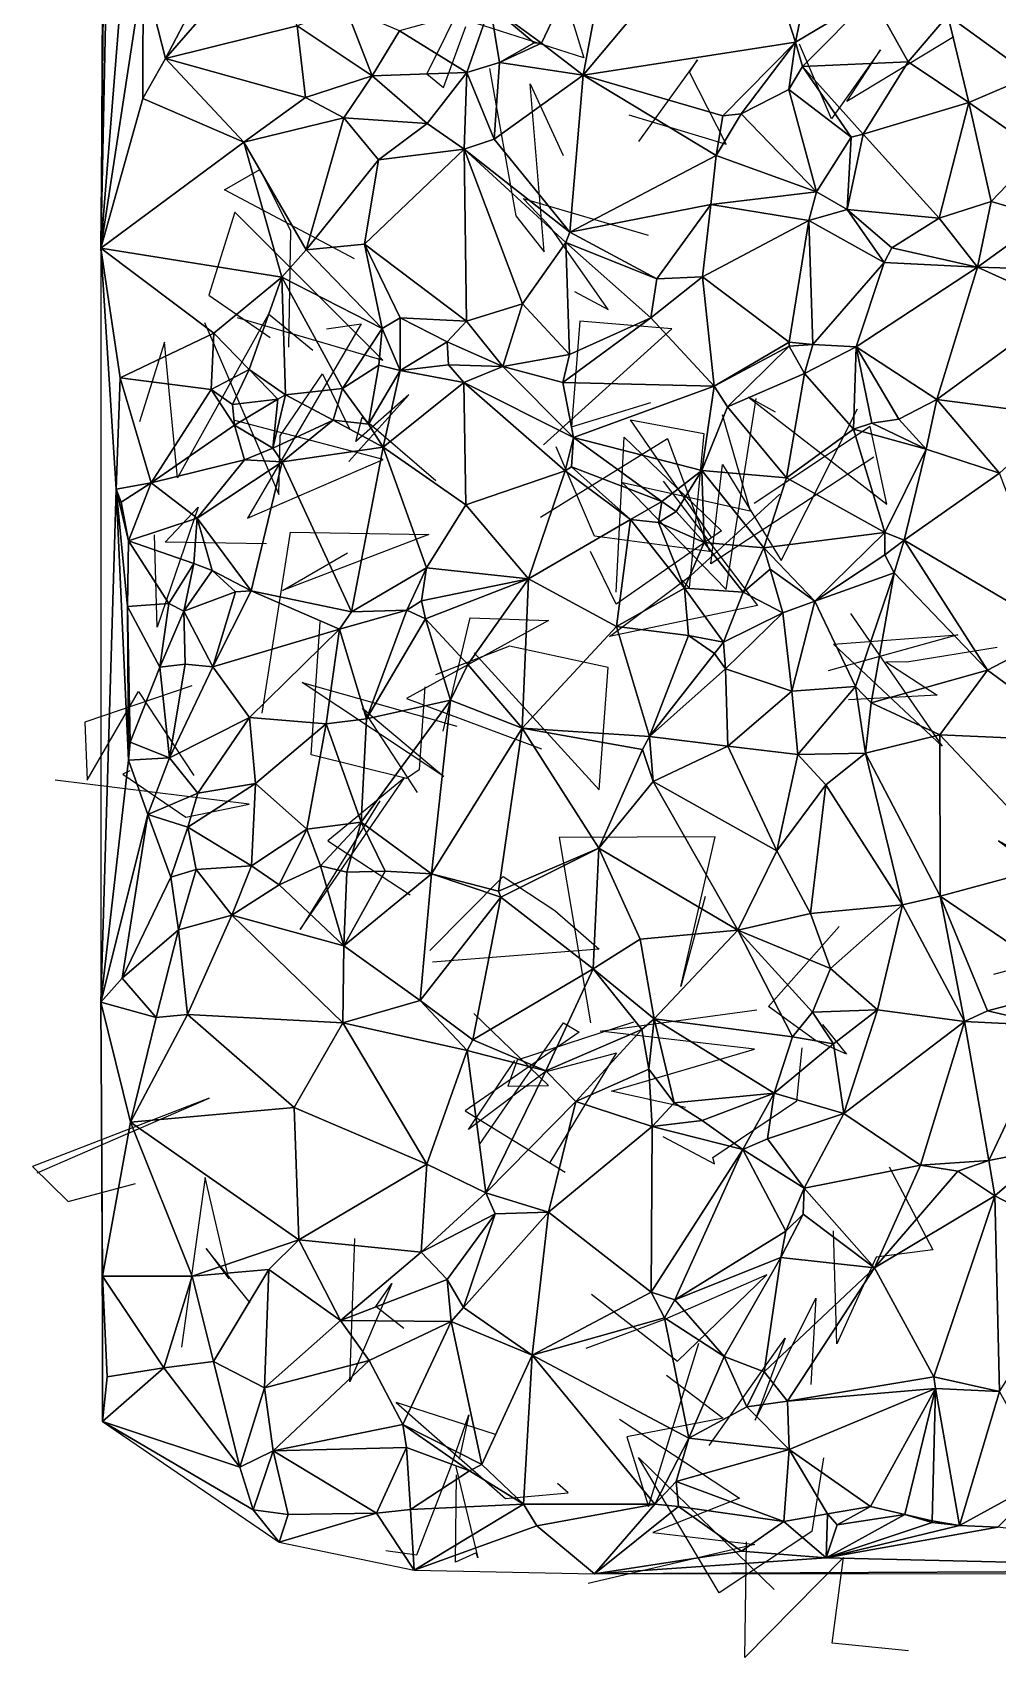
# Model space of a CAD drawing. Header units: metres. Extents: x -15.7 to 15.7, y -15.8 to 15.9.
# Drawn here: x -15.65 to -6.33, y -15.79 to -0.1 of the extents above; entities that cross this region are included whole.
import ezdxf

# ---------------------------------------------------------------- set-up
doc = ezdxf.new("R2010")
doc.units = ezdxf.units.M
doc.layers.add('CRACKS', color=1, linetype='Continuous')
doc.layers.add('STREET_MESH', color=7, linetype='Continuous')

msp = doc.modelspace()

# ---------------------------------------------------------------- linework, layer by layer
at = {"layer": 'CRACKS'}
for points in [[(-11.813, 0.918, 0.1), (-11.296, 0.605, 0.1), (-11.846, -0.5, 0.1), (-11.682, -0.633, 0.1), (-11.468, -0.044, 0.1)], [(-10.45, 0.051, 0.1), (-10.328, -0.345, 0.1), (-11.455, 0.014, 0.1), (-10.822, 0.497, 0.1), (-11.035, 0.584, 0.1)], [(-6.754, -0.142, 0.1), (-7.788, -0.767, 0.1), (-7.464, -0.269, 0.1), (-7.938, -0.934, 0.1), (-8.245, -0.213, 0.1)], [(-11.238, -0.448, 0.1), (-10.984, -1.872, 0.1), (-10.711, -2.22, 0.1), (-10.848, -0.596, 0.1), (-10.529, -1.29, 0.1)], [(-9.893, -0.898, 0.1), (-8.955, -1.181, 0.1), (-9.309, -0.486, 0.1), (-9.231, -0.364, 0.1), (-9.801, -1.154, 0.1)], [(-12.542, -2.286, 0.1), (-13.799, -1.62, 0.1), (-13.456, -1.425, 0.1), (-13.162, -2.013, 0.1), (-13.18, -3.14, 0.1)], [(-10.42, -2.603, 0.1), (-10.093, -2.777, 0.1), (-10.651, -1.981, 0.1), (-10.914, -1.704, 0.1), (-9.708, -2.058, 0.1)], [(-13.677, -2.854, 0.1), (-12.268, -3.265, 0.1), (-13.697, -1.837, 0.1), (-13.951, -2.637, 0.1), (-13.357, -3.046, 0.1)], [(-12.944, -3.171, 0.1), (-13.372, -2.822, 0.1), (-14.252, -4.403, 0.1), (-14.379, -3.091, 0.1), (-14.619, -3.862, 0.1)], [(-13.993, -2.902, 0.1), (-13.273, -4.564, 0.1), (-13.26, -3.998, 0.1), (-12.853, -3.397, 0.1), (-12.587, -3.936, 0.1)], [(-12.812, -2.962, 0.1), (-12.48, -2.916, 0.1), (-13.577, -4.792, 0.1), (-12.266, -4.224, 0.1), (-13.697, -3.849, 0.1)], [(-10.718, -4.084, 0.1), (-9.478, -2.963, 0.1), (-10.366, -2.889, 0.1), (-10.447, -3.908, 0.1), (-9.682, -3.675, 0.1)], [(-12.599, -4.243, 0.1), (-12.019, -3.601, 0.1), (-12.529, -4.052, 0.1), (-12.468, -3.817, 0.1), (-11.757, -4.429, 0.1)], [(-8.992, -3.791, 0.1), (-8.722, -4.723, 0.1), (-9.956, -4.449, 0.1), (-8.953, -5.479, 0.1), (-8.665, -3.637, 0.1)], [(-7.528, -4.204, 0.1), (-9.103, -5.233, 0.1), (-8.989, -4.272, 0.1), (-8.422, -5.201, 0.1), (-7.686, -3.736, 0.1)], [(-8.476, -3.769, 0.1), (-8.738, -3.622, 0.1), (-7.403, -4.657, 0.1), (-7.562, -3.907, 0.1), (-8.684, -4.651, 0.1)], [(-9.092, -4.981, 0.1), (-9.878, -3.841, 0.1), (-9.168, -3.975, 0.1), (-9.312, -5.463, 0.1), (-9.38, -5.391, 0.1)], [(-10.748, -4.783, 0.1), (-9.519, -4.023, 0.1), (-9.116, -5.115, 0.1), (-10.225, -4.966, 0.1), (-10.597, -4.103, 0.1)], [(-10.015, -5.507, 0.1), (-9.94, -4.009, 0.1), (-8.998, -4.914, 0.1), (-10.015, -5.621, 0.1), (-10.265, -5.115, 0.1)], [(-9.563, -4.433, 0.1), (-8.652, -5.636, 0.1), (-10.079, -5.934, 0.1), (-9.295, -5.345, 0.1), (-8.436, -4.559, 0.1)], [(-13.393, -5.04, 0.1), (-14.371, -5.022, 0.1), (-14.054, -4.685, 0.1), (-14.448, -5.844, 0.1), (-14.475, -4.953, 0.1)], [(-13.436, -6.674, 0.1), (-13.161, -4.926, 0.1), (-11.824, -4.949, 0.1), (-13.239, -5.489, 0.1), (-12.612, -5.126, 0.1)], [(-11.865, -6.421, 0.1), (-11.919, -7.221, 0.1), (-12.041, -7.305, 0.1), (-12.961, -7.078, 0.1), (-12.874, -5.792, 0.1)], [(-11.686, -6.847, 0.1), (-11.427, -5.754, 0.1), (-10.67, -5.78, 0.1), (-12.042, -6.532, 0.1), (-10.737, -7.02, 0.1)], [(-7.752, -5.713, 0.1), (-6.869, -6.994, 0.1), (-7.918, -6.008, 0.1), (-6.717, -5.919, 0.1), (-7.969, -6.266, 0.1)], [(-11.386, -6.093, 0.1), (-10.179, -7.414, 0.1), (-10.094, -6.235, 0.1), (-11.045, -6.029, 0.1), (-11.76, -6.305, 0.1)], [(-6.336, -6.04, 0.1), (-7.208, -6.182, 0.1), (-7.412, -6.18, 0.1), (-6.917, -6.501, 0.1), (-7.772, -6.547, 0.1)], [(-14.114, -6.412, 0.1), (-15.148, -6.762, 0.1), (-15.126, -7.32, 0.1), (-14.63, -6.465, 0.1), (-14.093, -7.278, 0.1)], [(-11.933, -7.441, 0.1), (-12.465, -6.625, 0.1), (-11.681, -7.287, 0.1), (-13.049, -6.377, 0.1), (-11.556, -6.8, 0.1)], [(-14.711, -7.231, 0.1), (-14.781, -7.264, 0.1), (-14.173, -7.679, 0.1), (-13.56, -7.552, 0.1), (-15.433, -7.322, 0.1)], [(-12.297, -7.52, 0.1), (-13.067, -8.765, 0.1), (-12.059, -7.298, 0.1), (-12.799, -7.908, 0.1), (-12.006, -8.43, 0.1)], [(-9.157, -8.445, 0.1), (-9.393, -9.313, 0.1), (-9.06, -7.868, 0.1), (-10.565, -7.876, 0.1), (-10.264, -9.665, 0.1)], [(-5.859, -8.166, 0.1), (-6.324, -7.908, 0.1), (-5.937, -8.195, 0.1), (-6.037, -9.109, 0.1), (-6.371, -9.197, 0.1)], [(-11.814, -8.968, 0.1), (-11.108, -8.251, 0.1), (-10.608, -8.58, 0.1), (-10.181, -8.955, 0.1), (-11.791, -9.078, 0.1)], [(-8.022, -9.682, 0.1), (-7.793, -9.966, 0.1), (-8.092, -9.836, 0.1), (-8.544, -9.508, 0.1), (-7.863, -8.735, 0.1)], [(-9.346, -10.482, 0.1), (-10.06, -10.324, 0.1), (-8.679, -9.92, 0.1), (-10.169, -9.745, 0.1), (-8.659, -9.541, 0.1)], [(-11.336, -10.84, 0.1), (-10.526, -9.664, 0.1), (-10.372, -9.754, 0.1), (-11.473, -10.515, 0.1), (-10.51, -11.108, 0.1)], [(-9.848, -9.66, 0.1), (-10.972, -10.024, 0.1), (-11.062, -10.276, 0.1), (-10.669, -10.269, 0.1), (-11.391, -9.576, 0.1)], [(-10.652, -11.014, 0.1), (-10.014, -9.957, 0.1), (-10.705, -10.142, 0.1), (-11.441, -10.696, 0.1), (-10.994, -10.03, 0.1)], [(-9.566, -10.762, 0.1), (-9.066, -11.026, 0.1), (-9.082, -10.964, 0.1), (-8.271, -10.418, 0.1), (-8.22, -9.907, 0.1)], [(-15.606, -11.113, 0.1), (-13.947, -10.391, 0.1), (-15.652, -11.053, 0.1), (-15.307, -11.391, 0.1), (-14.658, -11.218, 0.1)], [(-7.379, -11.056, 0.1), (-6.957, -11.857, 0.1), (-7.505, -11.928, 0.1), (-7.886, -12.765, 0.1), (-7.918, -11.675, 0.1)], [(-13.551, -12.368, 0.1), (-13.976, -11.843, 0.1), (-13.755, -12.137, 0.1), (-13.986, -11.158, 0.1), (-14.215, -12.796, 0.1)], [(-12.066, -12.617, 0.1), (-12.338, -12.404, 0.1), (-12.184, -12.182, 0.1), (-12.587, -13.131, 0.1), (-12.541, -11.747, 0.1)], [(-10.255, -12.286, 0.1), (-9.424, -12.932, 0.1), (-8.562, -12.1, 0.1), (-9.55, -12.531, 0.1), (-10.308, -12.809, 0.1)], [(-9.119, -13.746, 0.1), (-8.385, -12.709, 0.1), (-8.675, -13.502, 0.1), (-8.087, -12.325, 0.1), (-8.137, -13.156, 0.1)], [(-9.53, -13.068, 0.1), (-8.984, -13.484, 0.1), (-9.913, -13.662, 0.1), (-9.704, -14.335, 0.1), (-9.218, -12.757, 0.1)], [(-11.18, -13.64, 0.1), (-12.14, -13.331, 0.1), (-11.084, -14.259, 0.1), (-10.479, -14.205, 0.1), (-10.581, -14.112, 0.1)], [(-12.239, -14.759, 0.1), (-11.94, -14.802, 0.1), (-11.613, -13.951, 0.1), (-11.438, -13.449, 0.1), (-11.533, -13.877, 0.1)], [(-9.984, -13.493, 0.1), (-8.824, -14.256, 0.1), (-9.663, -14.587, 0.1), (-8.676, -14.702, 0.1), (-10.285, -15.078, 0.1)], [(-11.564, -13.952, 0.1), (-11.353, -14.831, 0.1), (-11.369, -14.782, 0.1), (-11.567, -14.873, 0.1), (-11.557, -14.03, 0.1)], [(-8.014, -13.865, 0.1), (-8.127, -14.577, 0.1), (-9.023, -15.17, 0.1), (-9.8, -13.862, 0.1), (-8.489, -15.137, 0.1)], [(-7.193, -15.73, 0.1), (-7.929, -15.655, 0.1), (-7.82, -14.827, 0.1), (-8.772, -15.794, 0.1), (-8.758, -14.676, 0.1)]]:
    msp.add_polyline3d(points, dxfattribs=at)
at = {"layer": 'STREET_MESH'}
for points in [[(-14.89, 8.328), (-14.911, 12.526), (-14.992, -2.184)], [(-14.816, 6.365), (-14.89, 8.328), (-14.992, -2.184)], [(-14.608, 2.605), (-14.816, 6.365), (-14.992, -2.184)], [(-14.583, 0.494), (-14.608, 2.605), (-14.992, -2.184)], [(-11.233, 0.155), (-10.738, -0.206), (-9.977, 1.391)], [(-9.977, 1.391), (-10.738, -0.206), (-10.336, -0.514)], [(-8.781, 1.34), (-9.977, 1.391), (-10.336, -0.514)], [(-8.284, -0.194), (-8.781, 1.34), (-10.336, -0.514)], [(-8.284, -0.194), (-8.046, 0.981), (-8.781, 1.34)], [(-8.284, -0.194), (-7.546, 0.245), (-8.046, 0.981)], [(-14.369, -0.353), (-13.75, 0.829), (-14.583, 0.494)], [(-13.451, 0.704), (-13.75, 0.829), (-14.369, -0.353)], [(-13.097, -0.038), (-13.451, 0.704), (-14.369, -0.353)], [(-14.587, -0.738), (-14.583, 0.494), (-14.992, -2.184)], [(-14.587, -0.738), (-14.369, -0.353), (-14.583, 0.494)], [(-6.813, 0.062), (-6.01, -0.52), (-5.829, 0.399)], [(-7.546, 0.245), (-8.284, -0.194), (-8.218, -0.429)], [(-7.195, -0.386), (-7.546, 0.245), (-8.218, -0.429)], [(-7.195, -0.386), (-6.813, 0.062), (-7.546, 0.245)], [(-12.627, 0.132), (-13.097, -0.038), (-12.372, -0.521)], [(-12.109, -0.085), (-12.627, 0.132), (-12.372, -0.521)], [(-11.233, 0.155), (-12.109, -0.085), (-11.459, -0.488)], [(-11.233, 0.155), (-11.459, -0.488), (-11.143, -0.391)], [(-11.233, 0.155), (-10.808, -0.203), (-10.738, -0.206)], [(-10.808, -0.203), (-11.233, 0.155), (-11.143, -0.391)], [(-6.813, 0.062), (-7.195, -0.386), (-6.611, -0.778)], [(-6.01, -0.52), (-6.813, 0.062), (-6.611, -0.778)], [(-13.097, -0.038), (-14.369, -0.353), (-13.017, -0.73)], [(-12.372, -0.521), (-13.097, -0.038), (-13.017, -0.73)], [(-11.459, -0.488), (-12.109, -0.085), (-12.372, -0.521)], [(-10.738, -0.206), (-10.808, -0.203), (-11.143, -0.391)], [(-10.336, -0.514), (-10.738, -0.206), (-11.143, -0.391)], [(-8.985, -0.906), (-8.284, -0.194), (-10.336, -0.514)], [(-8.809, -0.888), (-8.284, -0.194), (-8.985, -0.906)], [(-8.349, -0.653), (-8.284, -0.194), (-8.809, -0.888)], [(-8.284, -0.194), (-8.349, -0.653), (-8.218, -0.429)], [(-13.612, -1.162), (-14.369, -0.353), (-14.587, -0.738)], [(-14.369, -0.353), (-13.612, -1.162), (-13.017, -0.73)], [(-11.459, -0.488), (-11.194, -1.133), (-11.143, -0.391)], [(-11.194, -1.133), (-10.336, -0.514), (-11.143, -0.391)], [(-8.349, -0.653), (-7.746, -1.112), (-8.218, -0.429)], [(-7.63, -1.082), (-7.195, -0.386), (-8.218, -0.429)], [(-7.746, -1.112), (-7.63, -1.082), (-8.218, -0.429)], [(-7.195, -0.386), (-7.63, -1.082), (-6.611, -0.778)], [(-12.647, -0.925), (-12.372, -0.521), (-13.017, -0.73)], [(-12.647, -0.925), (-11.842, -0.98), (-12.372, -0.521)], [(-11.842, -0.98), (-11.459, -0.488), (-12.372, -0.521)], [(-11.485, -1.228), (-11.459, -0.488), (-11.842, -0.98)], [(-11.485, -1.228), (-11.194, -1.133), (-11.459, -0.488)], [(-10.336, -0.514), (-11.194, -1.133), (-10.462, -2.031)], [(-10.336, -0.514), (-10.462, -2.031), (-9.051, -1.29)], [(-8.985, -0.906), (-10.336, -0.514), (-9.051, -1.29)], [(-5.931, -1.25), (-6.01, -0.52), (-6.611, -0.778)], [(-13.612, -1.162), (-14.587, -0.738), (-14.992, -2.184)], [(-13.612, -1.162), (-12.647, -0.925), (-13.017, -0.73)], [(-8.349, -0.653), (-8.809, -0.888), (-8.08, -1.64)], [(-7.746, -1.112), (-8.349, -0.653), (-8.08, -1.64)], [(-7.63, -1.082), (-6.896, -1.896), (-6.611, -0.778)], [(-6.896, -1.896), (-6.394, -1.732), (-6.611, -0.778)], [(-6.394, -1.732), (-5.931, -1.25), (-6.611, -0.778)], [(-13.011, -2.201), (-12.647, -0.925), (-13.612, -1.162)], [(-12.647, -0.925), (-13.011, -2.201), (-12.311, -1.33)], [(-12.647, -0.925), (-12.311, -1.33), (-11.842, -0.98)], [(-8.809, -0.888), (-8.985, -0.906), (-9.051, -1.29)], [(-8.08, -1.64), (-8.809, -0.888), (-9.051, -1.29)], [(-12.311, -1.33), (-11.485, -1.228), (-11.842, -0.98)], [(-6.896, -1.896), (-7.63, -1.082), (-7.785, -1.812)], [(-7.63, -1.082), (-7.746, -1.112), (-7.785, -1.812)], [(-13.246, -2.464), (-13.612, -1.162), (-14.992, -2.184)], [(-13.011, -2.201), (-13.612, -1.162), (-13.246, -2.464)], [(-11.485, -1.228), (-12.445, -2.145), (-11.461, -2.888)], [(-12.311, -1.33), (-12.445, -2.145), (-11.485, -1.228)], [(-11.194, -1.133), (-11.485, -1.228), (-10.462, -2.031)], [(-11.485, -1.228), (-10.501, -2.13), (-10.462, -2.031)], [(-10.921, -2.723), (-11.485, -1.228), (-11.461, -2.888)], [(-11.485, -1.228), (-10.921, -2.723), (-10.501, -2.13)], [(-7.746, -1.112), (-8.08, -1.64), (-7.785, -1.812)], [(-5.931, -1.25), (-6.394, -1.732), (-5.864, -1.889)], [(-12.311, -1.33), (-13.011, -2.201), (-12.445, -2.145)], [(-10.462, -2.031), (-9.103, -1.763), (-9.051, -1.29)], [(-9.103, -1.763), (-8.08, -1.64), (-9.051, -1.29)], [(-8.154, -1.917), (-8.08, -1.64), (-9.103, -1.763)], [(-8.08, -1.64), (-8.154, -1.917), (-7.785, -1.812)], [(-9.623, -2.48), (-9.103, -1.763), (-10.462, -2.031)], [(-9.182, -2.462), (-9.103, -1.763), (-9.623, -2.48)], [(-9.182, -2.462), (-8.154, -1.917), (-9.103, -1.763)], [(-8.154, -1.917), (-7.427, -2.322), (-7.785, -1.812)], [(-7.355, -2.181), (-6.896, -1.896), (-7.785, -1.812)], [(-7.427, -2.322), (-7.355, -2.181), (-7.785, -1.812)], [(-6.526, -2.367), (-6.394, -1.732), (-6.896, -1.896)], [(-6.394, -1.732), (-6.526, -2.367), (-5.864, -1.889)], [(-10.501, -2.13), (-9.623, -2.48), (-10.462, -2.031)], [(-8.344, -3.093), (-8.154, -1.917), (-9.182, -2.462)], [(-8.344, -3.093), (-8.118, -3.113), (-8.154, -1.917)], [(-8.118, -3.113), (-7.427, -2.322), (-8.154, -1.917)], [(-7.355, -2.181), (-6.526, -2.367), (-6.896, -1.896)], [(-6.526, -2.367), (-5.777, -2.39), (-5.864, -1.889)], [(-14.991, -9.465), (-14.843, -4.512), (-14.992, -2.184)], [(-13.902, -3.006), (-13.246, -2.464), (-14.992, -2.184)], [(-14.807, -3.437), (-13.902, -3.006), (-14.992, -2.184)], [(-14.843, -4.512), (-14.807, -3.437), (-14.992, -2.184)], [(-12.445, -2.145), (-13.011, -2.201), (-12.276, -2.959)], [(-12.445, -2.145), (-12.102, -2.857), (-11.461, -2.888)], [(-12.102, -2.857), (-12.445, -2.145), (-12.276, -2.959)], [(-10.921, -2.723), (-10.468, -3.211), (-10.501, -2.13)], [(-9.623, -2.48), (-10.501, -2.13), (-9.68, -2.856)], [(-10.501, -2.13), (-10.468, -3.211), (-9.68, -2.856)], [(-7.355, -2.181), (-7.427, -2.322), (-6.526, -2.367)], [(-13.011, -2.201), (-13.246, -2.464), (-12.276, -2.959)], [(-8.118, -3.113), (-7.698, -3.137), (-7.427, -2.322)], [(-7.427, -2.322), (-7.698, -3.137), (-6.526, -2.367)], [(-13.56, -3.357), (-13.246, -2.464), (-13.902, -3.006)], [(-13.56, -3.357), (-13.209, -3.602), (-13.246, -2.464)], [(-13.246, -2.464), (-12.658, -3.541), (-12.276, -2.959)], [(-13.209, -3.602), (-12.658, -3.541), (-13.246, -2.464)], [(-9.182, -2.462), (-9.623, -2.48), (-9.68, -2.856)], [(-9.069, -3.517), (-9.182, -2.462), (-9.68, -2.856)], [(-9.069, -3.517), (-8.344, -3.093), (-9.182, -2.462)], [(-7.698, -3.137), (-6.921, -3.647), (-6.526, -2.367)], [(-6.921, -3.647), (-5.69, -2.749), (-6.526, -2.367)], [(-5.69, -2.749), (-5.777, -2.39), (-6.526, -2.367)], [(-11.109, -3.328), (-10.921, -2.723), (-11.461, -2.888)], [(-10.921, -2.723), (-11.109, -3.328), (-10.468, -3.211)], [(-5.69, -2.749), (-6.921, -3.647), (-5.707, -3.804)], [(-12.658, -3.541), (-12.307, -3.313), (-12.276, -2.959)], [(-12.307, -3.313), (-12.102, -3.367), (-12.276, -2.959)], [(-12.102, -3.367), (-12.102, -2.857), (-12.276, -2.959)], [(-12.102, -2.857), (-11.647, -3.088), (-11.461, -2.888)], [(-11.647, -3.088), (-12.102, -2.857), (-12.102, -3.367)], [(-11.647, -3.088), (-11.109, -3.328), (-11.461, -2.888)], [(-10.468, -3.211), (-10.532, -3.482), (-9.68, -2.856)], [(-10.532, -3.482), (-9.069, -3.517), (-9.68, -2.856)], [(-14.807, -3.437), (-13.926, -3.548), (-13.902, -3.006)], [(-13.926, -3.548), (-13.56, -3.357), (-13.902, -3.006)], [(-11.635, -3.311), (-11.647, -3.088), (-12.102, -3.367)], [(-11.635, -3.311), (-11.109, -3.328), (-11.647, -3.088)], [(-8.344, -3.093), (-9.069, -3.517), (-8.345, -3.131)], [(-9.069, -3.517), (-8.942, -3.716), (-8.345, -3.131)], [(-8.942, -3.716), (-8.198, -3.396), (-8.345, -3.131)], [(-8.118, -3.113), (-8.344, -3.093), (-8.345, -3.131)], [(-8.198, -3.396), (-8.118, -3.113), (-8.345, -3.131)], [(-7.698, -3.137), (-8.118, -3.113), (-8.198, -3.396)], [(-7.723, -3.932), (-7.698, -3.137), (-8.198, -3.396)], [(-7.547, -3.874), (-7.698, -3.137), (-7.723, -3.932)], [(-6.921, -3.647), (-7.698, -3.137), (-7.285, -3.835)], [(-7.698, -3.137), (-7.547, -3.874), (-7.285, -3.835)], [(-10.468, -3.211), (-11.109, -3.328), (-10.532, -3.482)], [(-14.508, -4.449), (-14.807, -3.437), (-14.843, -4.512)], [(-14.508, -4.449), (-13.926, -3.548), (-14.807, -3.437)], [(-13.926, -3.548), (-13.72, -3.694), (-13.56, -3.357)], [(-13.72, -3.694), (-13.283, -3.643), (-13.56, -3.357)], [(-13.56, -3.357), (-13.283, -3.643), (-13.209, -3.602)], [(-12.307, -3.313), (-12.658, -3.541), (-12.409, -3.883)], [(-12.307, -3.313), (-12.409, -3.883), (-12.102, -3.367)], [(-12.102, -3.367), (-12.409, -3.883), (-12.266, -4.106)], [(-11.488, -3.48), (-12.102, -3.367), (-12.266, -4.106)], [(-11.488, -3.48), (-11.635, -3.311), (-12.102, -3.367)], [(-11.109, -3.328), (-11.635, -3.311), (-11.488, -3.48)], [(-10.428, -4.014), (-11.109, -3.328), (-11.488, -3.48)], [(-11.109, -3.328), (-10.428, -4.014), (-10.532, -3.482)], [(-8.198, -3.396), (-8.942, -3.716), (-8.371, -4.403)], [(-7.723, -3.932), (-8.198, -3.396), (-8.371, -4.403)], [(-13.926, -3.548), (-14.508, -4.449), (-13.703, -3.894)], [(-13.72, -3.694), (-13.926, -3.548), (-13.703, -3.894)], [(-13.209, -3.602), (-13.283, -3.643), (-13.33, -4.115)], [(-12.749, -3.845), (-13.209, -3.602), (-13.33, -4.115)], [(-12.749, -3.845), (-12.658, -3.541), (-13.209, -3.602)], [(-12.658, -3.541), (-12.749, -3.845), (-12.409, -3.883)], [(-11.469, -4.664), (-11.488, -3.48), (-12.266, -4.106)], [(-11.488, -3.48), (-11.469, -4.664), (-10.507, -4.335)], [(-10.428, -4.014), (-11.488, -3.48), (-10.507, -4.335)], [(-10.428, -4.014), (-9.069, -3.517), (-10.532, -3.482)], [(-10.428, -4.014), (-9.189, -4.331), (-9.069, -3.517)], [(-9.069, -3.517), (-9.189, -4.331), (-8.942, -3.716)], [(-13.283, -3.643), (-13.72, -3.694), (-13.703, -3.894)], [(-13.283, -3.643), (-13.703, -3.894), (-13.33, -4.115)], [(-8.942, -3.716), (-9.189, -4.331), (-8.371, -4.403)], [(-7.021, -4.126), (-6.921, -3.647), (-7.285, -3.835)], [(-6.921, -3.647), (-7.021, -4.126), (-6.314, -4.356)], [(-5.707, -3.804), (-6.921, -3.647), (-6.314, -4.356)], [(-14.508, -4.449), (-13.605, -4.229), (-13.703, -3.894)], [(-13.703, -3.894), (-13.605, -4.229), (-13.33, -4.115)], [(-13.24, -4.248), (-12.749, -3.845), (-13.33, -4.115)], [(-12.749, -3.845), (-13.24, -4.248), (-12.266, -4.106)], [(-12.409, -3.883), (-12.749, -3.845), (-12.266, -4.106)], [(-7.547, -3.874), (-7.723, -3.932), (-7.021, -4.126)], [(-7.547, -3.874), (-7.021, -4.126), (-7.285, -3.835)], [(-10.447, -4.297), (-10.428, -4.014), (-10.507, -4.335)], [(-10.428, -4.014), (-10.447, -4.297), (-9.574, -4.629)], [(-9.189, -4.331), (-10.428, -4.014), (-9.574, -4.629)], [(-7.42, -4.93), (-7.723, -3.932), (-8.371, -4.403)], [(-7.723, -3.932), (-7.42, -4.93), (-7.021, -4.126)], [(-13.605, -4.229), (-14.508, -4.449), (-14.063, -4.793)], [(-13.24, -4.248), (-13.605, -4.229), (-14.063, -4.793)], [(-13.605, -4.229), (-13.24, -4.248), (-13.33, -4.115)], [(-13.24, -4.248), (-12.573, -5.696), (-12.266, -4.106)], [(-12.573, -5.696), (-11.848, -5.27), (-12.266, -4.106)], [(-11.848, -5.27), (-11.469, -4.664), (-12.266, -4.106)], [(-7.021, -4.126), (-7.42, -4.93), (-7.235, -5.003)], [(-7.021, -4.126), (-7.235, -5.003), (-6.314, -4.356)], [(-13.24, -4.248), (-14.063, -4.793), (-13.541, -5.494)], [(-12.573, -5.696), (-13.24, -4.248), (-13.541, -5.494)], [(-11.469, -4.664), (-10.863, -5.378), (-10.507, -4.335)], [(-10.863, -5.378), (-9.877, -4.804), (-10.507, -4.335)], [(-9.877, -4.804), (-10.447, -4.297), (-10.507, -4.335)], [(-9.574, -4.629), (-10.447, -4.297), (-9.877, -4.804)], [(-9.189, -4.331), (-9.574, -4.629), (-9.438, -4.726)], [(-9.167, -5.027), (-9.189, -4.331), (-9.438, -4.726)], [(-9.189, -4.331), (-8.589, -5.078), (-8.371, -4.403)], [(-9.167, -5.027), (-8.589, -5.078), (-9.189, -4.331)], [(-6.314, -4.356), (-7.235, -5.003), (-5.729, -5.893)], [(-14.726, -7.129), (-14.843, -4.512), (-14.991, -9.465)], [(-14.795, -4.638), (-14.508, -4.449), (-14.843, -4.512)], [(-14.726, -7.129), (-14.736, -5.646), (-14.843, -4.512)], [(-14.736, -5.646), (-14.724, -5.009), (-14.843, -4.512)], [(-14.724, -5.009), (-14.795, -4.638), (-14.843, -4.512)], [(-14.508, -4.449), (-14.795, -4.638), (-14.724, -5.009)], [(-14.508, -4.449), (-14.724, -5.009), (-14.063, -4.793)], [(-8.589, -5.078), (-7.42, -4.93), (-8.371, -4.403)], [(-11.469, -4.664), (-11.848, -5.27), (-10.863, -5.378)], [(-9.607, -4.834), (-9.574, -4.629), (-9.877, -4.804)], [(-9.574, -4.629), (-9.607, -4.834), (-9.438, -4.726)], [(-14.724, -5.009), (-14.096, -5.229), (-14.063, -4.793)], [(-14.096, -5.229), (-13.918, -5.296), (-14.063, -4.793)], [(-14.063, -4.793), (-13.918, -5.296), (-13.541, -5.494)], [(-9.877, -4.804), (-10.863, -5.378), (-10.014, -5.838)], [(-9.357, -5.466), (-9.877, -4.804), (-10.014, -5.838)], [(-9.357, -5.466), (-9.607, -4.834), (-9.877, -4.804)], [(-9.607, -4.834), (-9.167, -5.027), (-9.438, -4.726)], [(-9.167, -5.027), (-9.607, -4.834), (-9.357, -5.466)], [(-14.724, -5.009), (-14.736, -5.646), (-14.335, -5.616)], [(-14.096, -5.229), (-14.724, -5.009), (-14.335, -5.616)], [(-7.42, -4.93), (-8.589, -5.078), (-8.098, -5.592)], [(-7.423, -5.147), (-7.42, -4.93), (-8.098, -5.592)], [(-7.42, -4.93), (-7.423, -5.147), (-7.235, -5.003)], [(-7.235, -5.003), (-7.423, -5.147), (-7.331, -5.32)], [(-6.431, -6.258), (-7.235, -5.003), (-7.331, -5.32)], [(-7.235, -5.003), (-6.431, -6.258), (-5.729, -5.893)], [(-8.789, -5.505), (-9.167, -5.027), (-9.357, -5.466)], [(-8.789, -5.505), (-8.589, -5.078), (-9.167, -5.027)], [(-8.589, -5.078), (-8.789, -5.505), (-8.53, -5.285)], [(-8.589, -5.078), (-8.53, -5.285), (-8.098, -5.592)], [(-7.331, -5.32), (-7.423, -5.147), (-8.098, -5.592)], [(-14.191, -5.69), (-14.096, -5.229), (-14.335, -5.616)], [(-13.918, -5.296), (-14.096, -5.229), (-14.191, -5.69)], [(-13.692, -5.504), (-13.918, -5.296), (-14.191, -5.69)], [(-13.918, -5.296), (-13.692, -5.504), (-13.541, -5.494)], [(-12.037, -5.681), (-11.848, -5.27), (-12.573, -5.696)], [(-11.848, -5.27), (-12.037, -5.681), (-11.897, -5.59)], [(-11.848, -5.27), (-11.897, -5.59), (-10.863, -5.378)], [(-8.789, -5.505), (-8.405, -5.707), (-8.53, -5.285)], [(-8.53, -5.285), (-8.405, -5.707), (-8.098, -5.592)], [(-7.705, -6.416), (-7.331, -5.32), (-8.098, -5.592)], [(-7.705, -6.416), (-7.552, -6.575), (-7.331, -5.32)], [(-7.552, -6.575), (-6.431, -6.258), (-7.331, -5.32)], [(-10.863, -5.378), (-11.897, -5.59), (-11.856, -5.763)], [(-11.449, -6.204), (-10.863, -5.378), (-11.856, -5.763)], [(-11.449, -6.204), (-10.925, -6.821), (-10.863, -5.378)], [(-10.863, -5.378), (-10.925, -6.821), (-10.014, -5.838)], [(-9.319, -5.923), (-9.357, -5.466), (-10.014, -5.838)], [(-8.978, -5.988), (-9.357, -5.466), (-9.319, -5.923)], [(-8.978, -5.988), (-8.789, -5.505), (-9.357, -5.466)], [(-14.736, -5.646), (-14.422, -6.231), (-14.335, -5.616)], [(-14.736, -5.646), (-14.726, -7.129), (-14.709, -6.955)], [(-14.422, -6.231), (-14.736, -5.646), (-14.709, -6.955)], [(-14.422, -6.231), (-14.191, -5.69), (-14.335, -5.616)], [(-13.692, -5.504), (-14.191, -5.69), (-13.912, -6.228)], [(-13.912, -6.228), (-12.689, -5.865), (-13.541, -5.494)], [(-13.692, -5.504), (-13.912, -6.228), (-13.541, -5.494)], [(-12.689, -5.865), (-12.573, -5.696), (-13.541, -5.494)], [(-11.897, -5.59), (-12.037, -5.681), (-11.856, -5.763)], [(-8.978, -5.988), (-8.405, -5.707), (-8.789, -5.505)], [(-8.405, -5.707), (-8.319, -6.463), (-8.098, -5.592)], [(-8.319, -6.463), (-7.705, -6.416), (-8.098, -5.592)], [(-14.422, -6.231), (-14.179, -6.2), (-14.191, -5.69)], [(-14.191, -5.69), (-14.179, -6.2), (-13.912, -6.228)], [(-12.689, -5.865), (-12.037, -5.681), (-12.573, -5.696)], [(-12.426, -6.728), (-12.037, -5.681), (-12.689, -5.865)], [(-12.037, -5.681), (-12.426, -6.728), (-11.856, -5.763)], [(-12.426, -6.728), (-11.615, -6.548), (-11.856, -5.763)], [(-11.615, -6.548), (-11.449, -6.204), (-11.856, -5.763)], [(-8.405, -5.707), (-8.978, -5.988), (-8.961, -6.246)], [(-8.319, -6.463), (-8.405, -5.707), (-8.961, -6.246)], [(-13.557, -6.715), (-12.689, -5.865), (-13.912, -6.228)], [(-12.815, -6.777), (-12.689, -5.865), (-13.557, -6.715)], [(-12.426, -6.728), (-12.689, -5.865), (-12.815, -6.777)], [(-10.925, -6.821), (-9.693, -6.899), (-10.014, -5.838)], [(-9.693, -6.899), (-9.319, -5.923), (-10.014, -5.838)], [(-9.066, -6.1), (-9.319, -5.923), (-9.693, -6.899)], [(-8.978, -5.988), (-9.319, -5.923), (-9.066, -6.1)], [(-6.431, -6.258), (-5.498, -6.946), (-5.729, -5.893)], [(-8.961, -6.246), (-9.066, -6.1), (-9.693, -6.899)], [(-8.961, -6.246), (-8.978, -5.988), (-9.066, -6.1)], [(-14.331, -7.107), (-14.422, -6.231), (-14.709, -6.955)], [(-14.179, -6.2), (-14.422, -6.231), (-14.331, -7.107)], [(-14.179, -6.2), (-14.331, -7.107), (-13.912, -6.228)], [(-14.331, -7.107), (-13.557, -6.715), (-13.912, -6.228)], [(-11.449, -6.204), (-11.615, -6.548), (-10.925, -6.821)], [(-8.938, -6.994), (-8.961, -6.246), (-9.693, -6.899)], [(-8.319, -6.463), (-8.961, -6.246), (-8.938, -6.994)], [(-6.431, -6.258), (-7.552, -6.575), (-6.891, -6.885)], [(-5.498, -6.946), (-6.431, -6.258), (-6.891, -6.885)], [(-8.319, -6.463), (-8.261, -7.074), (-7.705, -6.416)], [(-8.261, -7.074), (-7.608, -7.061), (-7.705, -6.416)], [(-7.608, -7.061), (-7.552, -6.575), (-7.705, -6.416)], [(-11.615, -6.548), (-12.48, -7.727), (-11.799, -8.226)], [(-12.426, -6.728), (-12.48, -7.727), (-11.615, -6.548)], [(-10.925, -6.821), (-11.615, -6.548), (-11.799, -8.226)], [(-8.261, -7.074), (-8.319, -6.463), (-8.938, -6.994)], [(-7.552, -6.575), (-7.608, -7.061), (-6.891, -6.885)], [(-13.557, -6.715), (-14.331, -7.107), (-14.056, -7.447)], [(-13.557, -6.715), (-14.056, -7.447), (-13.498, -7.354)], [(-12.815, -6.777), (-13.557, -6.715), (-13.498, -7.354)], [(-12.48, -7.727), (-12.426, -6.728), (-12.815, -6.777)], [(-13.003, -7.795), (-12.815, -6.777), (-13.498, -7.354)], [(-13.003, -7.795), (-12.48, -7.727), (-12.815, -6.777)], [(-11.153, -8.395), (-10.925, -6.821), (-11.799, -8.226)], [(-10.925, -6.821), (-11.153, -8.395), (-10.182, -7.979)], [(-10.925, -6.821), (-9.763, -7.027), (-9.693, -6.899)], [(-9.763, -7.027), (-10.925, -6.821), (-10.182, -7.979)], [(-9.763, -7.027), (-9.659, -7.333), (-9.693, -6.899)], [(-9.659, -7.333), (-8.938, -6.994), (-9.693, -6.899)], [(-7.608, -7.061), (-6.888, -8.441), (-6.891, -6.885)], [(-6.888, -8.441), (-5.718, -8.127), (-6.891, -6.885)], [(-5.718, -8.127), (-5.498, -6.946), (-6.891, -6.885)], [(-14.726, -7.129), (-14.331, -7.107), (-14.709, -6.955)], [(-9.659, -7.333), (-9.763, -7.027), (-10.182, -7.979)], [(-8.938, -6.994), (-9.659, -7.333), (-8.466, -8.003)], [(-8.261, -7.074), (-8.938, -6.994), (-8.466, -8.003)], [(-14.538, -7.654), (-14.726, -7.129), (-14.991, -9.465)], [(-14.331, -7.107), (-14.726, -7.129), (-14.538, -7.654)], [(-14.331, -7.107), (-14.538, -7.654), (-14.056, -7.447)], [(-7.99, -7.368), (-8.261, -7.074), (-8.466, -8.003)], [(-8.261, -7.074), (-7.99, -7.368), (-7.608, -7.061)], [(-7.608, -7.061), (-7.99, -7.368), (-7.252, -8.527)], [(-7.608, -7.061), (-7.252, -8.527), (-6.888, -8.441)], [(-14.056, -7.447), (-14.151, -7.775), (-13.498, -7.354)], [(-14.151, -7.775), (-13.537, -8.148), (-13.498, -7.354)], [(-13.537, -8.148), (-13.003, -7.795), (-13.498, -7.354)], [(-8.842, -8.771), (-9.659, -7.333), (-10.182, -7.979)], [(-9.659, -7.333), (-8.842, -8.771), (-8.466, -8.003)], [(-8.139, -8.61), (-7.99, -7.368), (-8.466, -8.003)], [(-7.252, -8.527), (-7.99, -7.368), (-8.139, -8.61)], [(-14.538, -7.654), (-14.151, -7.775), (-14.056, -7.447)], [(-14.787, -9.234), (-14.538, -7.654), (-14.991, -9.465)], [(-14.538, -7.654), (-14.787, -9.234), (-14.315, -8.259)], [(-14.151, -7.775), (-14.538, -7.654), (-14.315, -8.259)], [(-14.072, -8.184), (-14.151, -7.775), (-14.315, -8.259)], [(-14.072, -8.184), (-13.537, -8.148), (-14.151, -7.775)], [(-13.537, -8.148), (-13.27, -8.331), (-13.003, -7.795)], [(-13.003, -7.795), (-13.27, -8.331), (-12.871, -8.149)], [(-12.48, -7.727), (-13.003, -7.795), (-12.871, -8.149)], [(-12.616, -8.209), (-12.48, -7.727), (-12.871, -8.149)], [(-12.48, -7.727), (-12.616, -8.209), (-12.247, -8.199)], [(-12.48, -7.727), (-12.247, -8.199), (-11.799, -8.226)], [(-11.153, -8.395), (-11.131, -8.453), (-10.182, -7.979)], [(-11.131, -8.453), (-10.239, -9.145), (-10.182, -7.979)], [(-10.239, -9.145), (-9.784, -8.857), (-10.182, -7.979)], [(-9.784, -8.857), (-8.842, -8.771), (-10.182, -7.979)], [(-13.537, -8.148), (-14.072, -8.184), (-13.729, -8.624)], [(-13.27, -8.331), (-13.537, -8.148), (-13.729, -8.624)], [(-13.27, -8.331), (-12.647, -8.923), (-12.871, -8.149)], [(-12.647, -8.923), (-12.616, -8.209), (-12.871, -8.149)], [(-8.842, -8.771), (-8.139, -8.61), (-8.466, -8.003)], [(-5.584, -9.328), (-5.718, -8.127), (-6.888, -8.441)], [(-14.787, -9.234), (-14.242, -8.766), (-14.315, -8.259)], [(-14.242, -8.766), (-14.072, -8.184), (-14.315, -8.259)], [(-14.072, -8.184), (-14.242, -8.766), (-13.729, -8.624)], [(-12.247, -8.199), (-12.647, -8.923), (-11.799, -8.226)], [(-12.616, -8.209), (-12.647, -8.923), (-12.247, -8.199)], [(-11.799, -8.226), (-12.647, -8.923), (-11.908, -9.45)], [(-11.131, -8.453), (-11.799, -8.226), (-11.908, -9.45)], [(-11.131, -8.453), (-11.153, -8.395), (-11.799, -8.226)], [(-12.647, -8.923), (-13.27, -8.331), (-13.729, -8.624)], [(-11.4, -9.83), (-11.131, -8.453), (-11.908, -9.45)], [(-10.239, -9.145), (-11.131, -8.453), (-11.4, -9.83)], [(-7.252, -8.527), (-6.653, -9.653), (-6.888, -8.441)], [(-6.431, -9.55), (-5.584, -9.328), (-6.888, -8.441)], [(-6.653, -9.653), (-6.431, -9.55), (-6.888, -8.441)], [(-13.729, -8.624), (-14.242, -8.766), (-14.155, -9.584)], [(-12.657, -9.664), (-13.729, -8.624), (-14.155, -9.584)], [(-12.657, -9.664), (-12.647, -8.923), (-13.729, -8.624)], [(-7.945, -9.139), (-8.139, -8.61), (-8.842, -8.771)], [(-7.945, -9.139), (-7.252, -8.527), (-8.139, -8.61)], [(-7.252, -8.527), (-7.945, -9.139), (-7.491, -9.539)], [(-6.653, -9.653), (-7.252, -8.527), (-7.491, -9.539)], [(-14.457, -9.613), (-14.242, -8.766), (-14.787, -9.234)], [(-14.242, -8.766), (-14.457, -9.613), (-14.155, -9.584)], [(-8.842, -8.771), (-9.784, -8.857), (-9.648, -9.625)], [(-8.313, -9.801), (-8.842, -8.771), (-9.648, -9.625)], [(-8.12, -9.562), (-7.945, -9.139), (-8.842, -8.771)], [(-8.313, -9.801), (-8.12, -9.562), (-8.842, -8.771)], [(-12.647, -8.923), (-12.657, -9.664), (-11.908, -9.45)], [(-9.784, -8.857), (-10.239, -9.145), (-9.648, -9.625)], [(-14.457, -9.613), (-14.787, -9.234), (-14.991, -9.465)], [(-10.695, -10.127), (-10.239, -9.145), (-11.4, -9.83)], [(-9.768, -9.728), (-10.239, -9.145), (-10.695, -10.127)], [(-10.239, -9.145), (-9.768, -9.728), (-9.648, -9.625)], [(-7.945, -9.139), (-8.12, -9.562), (-7.491, -9.539)], [(-5.584, -9.328), (-6.431, -9.55), (-5.803, -9.695)], [(-14.975, -12.111), (-14.991, -9.465), (-14.978, -13.515)], [(-14.975, -12.111), (-14.706, -10.625), (-14.991, -9.465)], [(-14.706, -10.625), (-14.457, -9.613), (-14.991, -9.465)], [(-11.908, -9.45), (-12.657, -9.664), (-11.455, -9.931)], [(-11.4, -9.83), (-11.908, -9.45), (-11.455, -9.931)], [(-8.313, -9.801), (-7.916, -9.868), (-8.12, -9.562)], [(-8.12, -9.562), (-7.916, -9.868), (-7.491, -9.539)], [(-7.916, -9.868), (-7.819, -10.539), (-7.491, -9.539)], [(-7.819, -10.539), (-6.653, -9.653), (-7.491, -9.539)], [(-6.431, -9.55), (-6.653, -9.653), (-5.803, -9.695)], [(-14.457, -9.613), (-14.706, -10.625), (-14.155, -9.584)], [(-14.706, -10.625), (-13.124, -10.481), (-14.155, -9.584)], [(-13.124, -10.481), (-12.657, -9.664), (-14.155, -9.584)], [(-12.657, -9.664), (-13.124, -10.481), (-11.846, -11.031)], [(-12.657, -9.664), (-11.846, -11.031), (-11.455, -9.931)], [(-10.405, -10.426), (-9.768, -9.728), (-10.695, -10.127)], [(-9.701, -10.113), (-9.768, -9.728), (-10.405, -10.426)], [(-9.768, -9.728), (-9.701, -10.113), (-9.648, -9.625)], [(-9.701, -10.113), (-9.456, -10.439), (-9.648, -9.625)], [(-8.489, -10.345), (-8.313, -9.801), (-9.648, -9.625)], [(-9.456, -10.439), (-8.489, -10.345), (-9.648, -9.625)], [(-6.653, -9.653), (-7.819, -10.539), (-7.078, -11.039)], [(-6.416, -10.993), (-6.653, -9.653), (-7.078, -11.039)], [(-6.653, -9.653), (-6.416, -10.993), (-5.803, -9.695)], [(-6.416, -10.993), (-5.829, -10.879), (-5.803, -9.695)], [(-10.695, -10.127), (-11.4, -9.83), (-11.455, -9.931)], [(-7.916, -9.868), (-8.313, -9.801), (-8.489, -10.345)], [(-7.916, -9.868), (-8.489, -10.345), (-7.819, -10.539)], [(-11.846, -11.031), (-11.275, -11.307), (-11.455, -9.931)], [(-11.275, -11.307), (-10.695, -10.127), (-11.455, -9.931)], [(-11.275, -11.307), (-10.405, -10.426), (-10.695, -10.127)], [(-9.667, -10.666), (-9.701, -10.113), (-10.405, -10.426)], [(-9.667, -10.666), (-9.456, -10.439), (-9.701, -10.113)], [(-8.489, -10.345), (-9.456, -10.439), (-9.186, -10.608)], [(-8.792, -10.889), (-8.489, -10.345), (-9.186, -10.608)], [(-8.489, -10.345), (-8.792, -10.889), (-8.556, -10.786)], [(-8.489, -10.345), (-8.556, -10.786), (-7.819, -10.539)], [(-13.124, -10.481), (-14.706, -10.625), (-13.079, -11.76)], [(-11.846, -11.031), (-13.124, -10.481), (-13.079, -11.76)], [(-10.67, -11.492), (-10.405, -10.426), (-11.275, -11.307)], [(-10.67, -11.492), (-9.667, -10.666), (-10.405, -10.426)], [(-9.456, -10.439), (-9.667, -10.666), (-9.186, -10.608)], [(-14.111, -12.11), (-14.706, -10.625), (-14.975, -12.111)], [(-14.706, -10.625), (-14.111, -12.11), (-13.079, -11.76)], [(-9.679, -12.267), (-9.667, -10.666), (-10.67, -11.492)], [(-8.792, -10.889), (-9.667, -10.666), (-9.679, -12.267)], [(-9.667, -10.666), (-8.792, -10.889), (-9.186, -10.608)], [(-8.556, -10.786), (-8.202, -11.262), (-7.819, -10.539)], [(-7.819, -10.539), (-8.202, -11.262), (-7.078, -11.039)], [(-8.556, -10.786), (-8.792, -10.889), (-8.202, -11.262)], [(-9.45, -12.34), (-8.792, -10.889), (-9.679, -12.267)], [(-8.792, -10.889), (-9.45, -12.34), (-8.379, -11.678)], [(-8.202, -11.262), (-8.792, -10.889), (-8.379, -11.678)], [(-5.829, -10.879), (-6.416, -10.993), (-6.358, -11.336)], [(-5.423, -11.821), (-5.829, -10.879), (-6.358, -11.336)], [(-11.9, -11.879), (-11.846, -11.031), (-13.079, -11.76)], [(-11.9, -11.879), (-11.275, -11.307), (-11.846, -11.031)], [(-8.202, -11.262), (-7.521, -12.031), (-7.078, -11.039)], [(-7.521, -12.031), (-6.718, -11.098), (-7.078, -11.039)], [(-6.718, -11.098), (-7.521, -12.031), (-6.358, -11.336)], [(-6.718, -11.098), (-6.416, -10.993), (-7.078, -11.039)], [(-6.416, -10.993), (-6.718, -11.098), (-6.358, -11.336)], [(-8.211, -11.514), (-8.202, -11.262), (-8.379, -11.678)], [(-8.211, -11.514), (-7.521, -12.031), (-8.202, -11.262)], [(-11.275, -11.307), (-11.9, -11.879), (-11.186, -11.511)], [(-10.67, -11.492), (-11.275, -11.307), (-11.186, -11.511)], [(-7.521, -12.031), (-6.947, -13.085), (-6.358, -11.336)], [(-6.947, -13.085), (-6.313, -13.225), (-6.358, -11.336)], [(-6.313, -13.225), (-5.423, -11.821), (-6.358, -11.336)], [(-11.9, -11.879), (-11.647, -12.144), (-11.186, -11.511)], [(-11.647, -12.144), (-11.491, -12.415), (-11.186, -11.511)], [(-11.491, -12.415), (-10.67, -11.492), (-11.186, -11.511)], [(-10.67, -11.492), (-11.491, -12.415), (-10.826, -12.873)], [(-9.679, -12.267), (-10.67, -11.492), (-10.826, -12.873)], [(-8.426, -11.93), (-8.211, -11.514), (-8.379, -11.678)], [(-8.426, -11.93), (-7.521, -12.031), (-8.211, -11.514)], [(-14.111, -12.11), (-13.37, -12.048), (-13.079, -11.76)], [(-13.37, -12.048), (-12.679, -12.539), (-13.079, -11.76)], [(-12.679, -12.539), (-11.9, -11.879), (-13.079, -11.76)], [(-9.45, -12.34), (-8.426, -11.93), (-8.379, -11.678)], [(-11.647, -12.144), (-11.9, -11.879), (-12.679, -12.539)], [(-13.905, -12.936), (-13.37, -12.048), (-14.111, -12.11)], [(-13.37, -12.048), (-13.905, -12.936), (-13.412, -13.191)], [(-12.679, -12.539), (-13.37, -12.048), (-13.412, -13.191)], [(-9.45, -12.34), (-8.972, -12.887), (-8.426, -11.93)], [(-8.426, -11.93), (-8.972, -12.887), (-8.586, -13.034)], [(-7.521, -12.031), (-8.426, -11.93), (-8.586, -13.034)], [(-8.36, -13.318), (-7.521, -12.031), (-8.586, -13.034)], [(-7.521, -12.031), (-8.36, -13.318), (-6.947, -13.085)], [(-14.932, -13.084), (-14.975, -12.111), (-14.978, -13.515)], [(-14.383, -12.996), (-14.111, -12.11), (-14.975, -12.111)], [(-14.932, -13.084), (-14.383, -12.996), (-14.975, -12.111)], [(-14.383, -12.996), (-13.905, -12.936), (-14.111, -12.11)], [(-11.609, -12.548), (-11.647, -12.144), (-12.679, -12.539)], [(-11.647, -12.144), (-11.609, -12.548), (-11.491, -12.415)], [(-9.55, -12.515), (-9.679, -12.267), (-10.826, -12.873)], [(-9.55, -12.515), (-9.45, -12.34), (-9.679, -12.267)], [(-8.972, -12.887), (-9.45, -12.34), (-9.55, -12.515)], [(-12.402, -12.925), (-12.679, -12.539), (-13.412, -13.191)], [(-11.609, -12.548), (-12.679, -12.539), (-12.402, -12.925)], [(-12.077, -13.545), (-11.609, -12.548), (-12.402, -12.925)], [(-11.609, -12.548), (-12.077, -13.545), (-11.313, -13.929)], [(-11.491, -12.415), (-11.609, -12.548), (-10.826, -12.873)], [(-10.826, -12.873), (-11.609, -12.548), (-11.313, -13.929)], [(-9.315, -13.677), (-9.55, -12.515), (-10.826, -12.873)], [(-8.972, -12.887), (-9.55, -12.515), (-9.315, -13.677)], [(-13.649, -13.957), (-14.383, -12.996), (-14.978, -13.515)], [(-14.383, -12.996), (-14.932, -13.084), (-14.978, -13.515)], [(-13.905, -12.936), (-14.383, -12.996), (-13.649, -13.957)], [(-13.905, -12.936), (-13.649, -13.957), (-13.412, -13.191)], [(-13.329, -13.798), (-12.402, -12.925), (-13.412, -13.191)], [(-13.329, -13.798), (-12.077, -13.545), (-12.402, -12.925)], [(-10.912, -14.313), (-10.826, -12.873), (-11.313, -13.929)], [(-9.644, -14.314), (-10.826, -12.873), (-10.912, -14.313)], [(-9.644, -14.314), (-9.315, -13.677), (-10.826, -12.873)], [(-8.753, -13.373), (-8.972, -12.887), (-9.315, -13.677)], [(-8.586, -13.034), (-8.972, -12.887), (-8.753, -13.373)], [(-8.36, -13.318), (-8.586, -13.034), (-8.753, -13.373)], [(-8.36, -13.318), (-6.931, -13.195), (-6.947, -13.085)], [(-6.931, -13.195), (-6.313, -13.225), (-6.947, -13.085)], [(-13.649, -13.957), (-13.329, -13.798), (-13.412, -13.191)], [(-8.345, -13.786), (-8.36, -13.318), (-8.753, -13.373)], [(-8.345, -13.786), (-6.931, -13.195), (-8.36, -13.318)], [(-6.931, -13.195), (-8.345, -13.786), (-7.561, -14.334)], [(-7.228, -14.413), (-6.931, -13.195), (-7.561, -14.334)], [(-7.228, -14.413), (-6.964, -14.474), (-6.931, -13.195)], [(-6.931, -13.195), (-6.964, -14.474), (-6.699, -14.519)], [(-6.931, -13.195), (-6.699, -14.519), (-6.313, -13.225)], [(-6.313, -13.225), (-6.699, -14.519), (-5.854, -14.057)], [(-8.345, -13.786), (-8.753, -13.373), (-9.315, -13.677)], [(-13.27, -14.679), (-13.523, -14.369), (-14.978, -13.515)], [(-13.523, -14.369), (-13.649, -13.957), (-14.978, -13.515)], [(-12.042, -13.766), (-12.077, -13.545), (-13.329, -13.798)], [(-12.077, -13.545), (-11.431, -13.99), (-11.313, -13.929)], [(-12.077, -13.545), (-12.042, -13.766), (-11.431, -13.99)], [(-13.329, -13.798), (-13.649, -13.957), (-13.523, -14.369)], [(-13.182, -14.414), (-13.329, -13.798), (-13.523, -14.369)], [(-12.332, -14.399), (-12.042, -13.766), (-13.329, -13.798)], [(-13.182, -14.414), (-12.332, -14.399), (-13.329, -13.798)], [(-12.042, -13.766), (-12.332, -14.399), (-12.003, -14.366)], [(-11.431, -13.99), (-12.042, -13.766), (-12.003, -14.366)], [(-9.644, -14.314), (-9.437, -14.093), (-9.315, -13.677)], [(-9.437, -14.093), (-8.345, -13.786), (-9.315, -13.677)], [(-8.345, -13.786), (-9.437, -14.093), (-8.396, -14.482)], [(-8.345, -13.786), (-8.396, -14.482), (-7.975, -14.407)], [(-7.561, -14.334), (-8.345, -13.786), (-7.975, -14.407)], [(-11.431, -13.99), (-10.912, -14.313), (-11.313, -13.929)], [(-10.912, -14.313), (-11.431, -13.99), (-12.003, -14.366)], [(-9.413, -14.336), (-9.437, -14.093), (-9.644, -14.314)], [(-9.437, -14.093), (-9.413, -14.336), (-8.396, -14.482)], [(-6.699, -14.519), (-6.331, -14.536), (-5.854, -14.057)], [(-13.182, -14.414), (-13.523, -14.369), (-13.27, -14.679)], [(-12.332, -14.399), (-13.27, -14.679), (-11.967, -14.952)], [(-12.332, -14.399), (-13.182, -14.414), (-13.27, -14.679)], [(-12.003, -14.366), (-12.332, -14.399), (-11.967, -14.952)], [(-10.912, -14.313), (-12.003, -14.366), (-11.967, -14.952)], [(-10.781, -14.523), (-10.912, -14.313), (-11.967, -14.952)], [(-9.644, -14.314), (-10.912, -14.313), (-10.781, -14.523)], [(-9.644, -14.314), (-10.781, -14.523), (-10.226, -14.985)], [(-9.413, -14.336), (-9.644, -14.314), (-10.226, -14.985)], [(-8.805, -14.766), (-9.413, -14.336), (-10.226, -14.985)], [(-8.396, -14.482), (-9.413, -14.336), (-8.805, -14.766)], [(-8.396, -14.482), (-7.989, -14.831), (-7.975, -14.407)], [(-7.989, -14.831), (-7.882, -14.514), (-7.975, -14.407)], [(-6.965, -14.49), (-7.228, -14.413), (-7.989, -14.831)], [(-7.228, -14.413), (-7.882, -14.514), (-7.989, -14.831)], [(-7.882, -14.514), (-7.561, -14.334), (-7.975, -14.407)], [(-7.228, -14.413), (-7.561, -14.334), (-7.882, -14.514)], [(-6.964, -14.474), (-7.228, -14.413), (-6.965, -14.49)], [(-10.226, -14.985), (-10.781, -14.523), (-11.967, -14.952)], [(-8.396, -14.482), (-8.805, -14.766), (-7.989, -14.831)], [(-6.699, -14.519), (-6.965, -14.49), (-7.989, -14.831)], [(-6.331, -14.536), (-6.699, -14.519), (-7.989, -14.831)], [(-6.331, -14.536), (-7.989, -14.831), (-2.946, -14.951)], [(-6.699, -14.519), (-6.964, -14.474), (-6.965, -14.49)], [(-7.989, -14.831), (-8.805, -14.766), (-10.226, -14.985)], [(-7.989, -14.831), (-10.226, -14.985), (-2.946, -14.951)], [(-10.226, -14.985), (6.529, -14.977), (-2.946, -14.951)]]:
    msp.add_3dface(points, dxfattribs=at)

doc.saveas('drawing.dxf')
